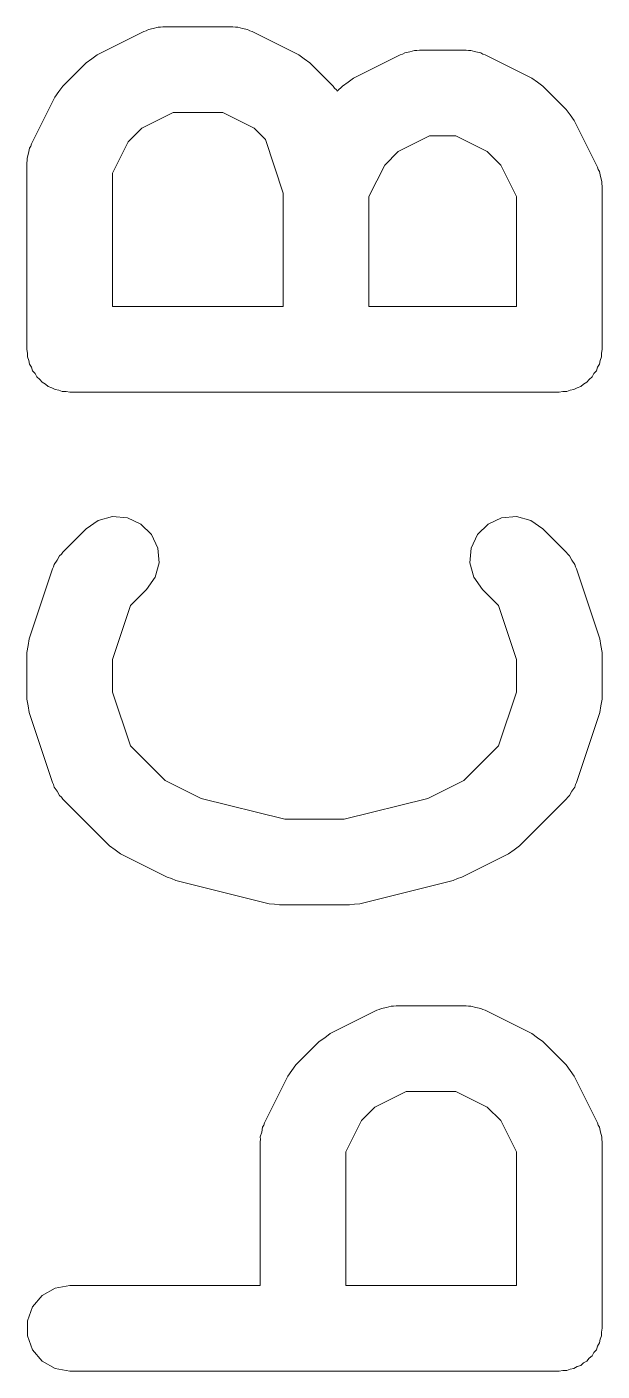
# Model space of a CAD drawing. Extents: x 83.8 to 162.6, y -99.1 to -55.8.
# Drawn here: x 86.277 to 87.452, y -82.613 to -79.867 of the extents above; entities that cross this region are included whole.
import ezdxf

# ---------------------------------------------------------------- set-up
doc = ezdxf.new("R2010")
doc.units = 0
doc.layers.add('Beschriftung', color=11, linetype='Continuous', lineweight=0)

msp = doc.modelspace()

# ---------------------------------------------------------------- linework, layer by layer
at = {"layer": 'Beschriftung'}
for p, q in [((86.4207, -79.9234), (86.516, -79.8757)), ((86.516, -79.8757), (86.5208, -79.8743)), ((86.5208, -79.8743), (86.5252, -79.8718)), ((86.5252, -79.8718), (86.5353, -79.87)), ((86.5353, -79.87), (86.5451, -79.8671)), ((86.5451, -79.8671), (86.5501, -79.8674)), ((86.5501, -79.8674), (86.5551, -79.8665)), ((86.5551, -79.8665), (86.698, -79.8665)), ((86.698, -79.8665), (86.7029, -79.8674)), ((86.7029, -79.8674), (86.708, -79.8671)), ((86.708, -79.8671), (86.7178, -79.87)), ((86.7178, -79.87), (86.7279, -79.8718)), ((86.7279, -79.8718), (86.7322, -79.8743)), ((86.7322, -79.8743), (86.7371, -79.8757)), ((86.7371, -79.8757), (86.8323, -79.9234)), ((87.0446, -79.9219), (87.049, -79.9194)), ((87.049, -79.9194), (87.0591, -79.9176)), ((87.0591, -79.9176), (87.0689, -79.9147)), ((87.0689, -79.9147), (87.0739, -79.915)), ((87.0739, -79.915), (87.0789, -79.9141)), ((87.0789, -79.9141), (87.1741, -79.9141)), ((87.1741, -79.9141), (87.1791, -79.915)), ((87.1791, -79.915), (87.1841, -79.9147)), ((87.1841, -79.9147), (87.194, -79.9176)), ((87.194, -79.9176), (87.2041, -79.9194)), ((87.2041, -79.9194), (87.2084, -79.9219)), ((86.3504, -79.9874), (86.398, -79.9397)), ((86.398, -79.9397), (86.4095, -79.9317)), ((86.4095, -79.9317), (86.4207, -79.9234)), ((86.8323, -79.9234), (86.8436, -79.9317)), ((86.8436, -79.9317), (86.8551, -79.9397)), ((86.8551, -79.9397), (86.9027, -79.9874)), ((86.9445, -79.971), (87.0398, -79.9234)), ((87.0398, -79.9234), (87.0446, -79.9219)), ((87.2084, -79.9219), (87.2133, -79.9234)), ((87.2133, -79.9234), (87.3085, -79.971)), ((86.9333, -79.9793), (86.9445, -79.971)), ((87.3085, -79.971), (87.3198, -79.9793)), ((86.334, -80.0101), (86.3423, -79.9988)), ((86.3423, -79.9988), (86.3504, -79.9874)), ((86.9027, -79.9874), (86.9056, -79.9915)), ((86.9056, -79.9915), (86.9094, -79.9948)), ((86.9094, -79.9948), (86.9111, -79.9981)), ((86.9111, -79.9981), (86.9218, -79.9874)), ((86.9218, -79.9874), (86.9333, -79.9793)), ((87.3198, -79.9793), (87.3313, -79.9874)), ((87.3313, -79.9874), (87.3789, -80.035)), ((86.2864, -80.1053), (86.334, -80.0101)), ((86.5758, -80.0415), (86.5117, -80.0735)), ((86.6773, -80.0415), (86.5758, -80.0415)), ((86.7414, -80.0735), (86.6773, -80.0415)), ((87.3789, -80.035), (87.3869, -80.0465)), ((87.3869, -80.0465), (87.3953, -80.0577)), ((86.5117, -80.0735), (86.4841, -80.1011)), ((86.7643, -80.0965), (86.7414, -80.0735)), ((87.3953, -80.0577), (87.4429, -80.153)), ((86.2824, -80.1145), (86.2849, -80.1102)), ((86.2849, -80.1102), (86.2864, -80.1053)), ((86.4841, -80.1011), (86.4521, -80.1651)), ((86.8009, -80.2063), (86.7643, -80.0965)), ((87.0996, -80.0891), (87.0355, -80.1211)), ((87.1535, -80.0891), (87.0996, -80.0891)), ((87.2175, -80.1211), (87.1535, -80.0891)), ((86.2771, -80.1445), (86.278, -80.1395)), ((86.2777, -80.1345), (86.2806, -80.1246)), ((86.278, -80.1395), (86.2777, -80.1345)), ((86.2806, -80.1246), (86.2824, -80.1145)), ((87.0355, -80.1211), (87.008, -80.1487)), ((87.2451, -80.1487), (87.2175, -80.1211)), ((86.2771, -80.5254), (86.2771, -80.1445)), ((86.4521, -80.1651), (86.4521, -80.4379)), ((87.008, -80.1487), (86.9759, -80.2128)), ((87.2771, -80.2128), (87.2451, -80.1487)), ((87.4429, -80.153), (87.4443, -80.1578)), ((87.4443, -80.1578), (87.4468, -80.1622)), ((87.4468, -80.1622), (87.4486, -80.1723)), ((87.4486, -80.1723), (87.4515, -80.1821)), ((87.4515, -80.1821), (87.4512, -80.1871)), ((87.4512, -80.1871), (87.4521, -80.1921)), ((87.4521, -80.1921), (87.4521, -80.5254)), ((86.8009, -80.4379), (86.8009, -80.2063)), ((86.9759, -80.2128), (86.9759, -80.4379)), ((87.2771, -80.4379), (87.2771, -80.2128)), ((86.4521, -80.4379), (86.8009, -80.4379)), ((86.9759, -80.4379), (87.2771, -80.4379)), ((86.2784, -80.533), (86.2771, -80.5254)), ((86.2784, -80.5406), (86.2784, -80.533)), ((86.2811, -80.5478), (86.2784, -80.5406)), ((86.2824, -80.5554), (86.2811, -80.5478)), ((87.4482, -80.5478), (87.4468, -80.5554)), ((87.4508, -80.5406), (87.4482, -80.5478)), ((87.4521, -80.5254), (87.4508, -80.533)), ((87.4508, -80.533), (87.4508, -80.5406)), ((86.2862, -80.562), (86.2824, -80.5554)), ((86.2888, -80.5692), (86.2862, -80.562)), ((86.2938, -80.575), (86.2888, -80.5692)), ((86.2976, -80.5817), (86.2938, -80.575)), ((87.4355, -80.575), (87.4316, -80.5817)), ((87.4404, -80.5692), (87.4355, -80.575)), ((87.443, -80.562), (87.4404, -80.5692)), ((87.4468, -80.5554), (87.443, -80.562)), ((86.3035, -80.5866), (86.2976, -80.5817)), ((86.3084, -80.5925), (86.3035, -80.5866)), ((86.315, -80.5963), (86.3084, -80.5925)), ((86.3209, -80.6012), (86.315, -80.5963)), ((86.3281, -80.6038), (86.3209, -80.6012)), ((86.3347, -80.6077), (86.3281, -80.6038)), ((87.4012, -80.6038), (87.3945, -80.6077)), ((87.4084, -80.6012), (87.4012, -80.6038)), ((87.4142, -80.5963), (87.4084, -80.6012)), ((87.4209, -80.5925), (87.4142, -80.5963)), ((87.4258, -80.5866), (87.4209, -80.5925)), ((87.4316, -80.5817), (87.4258, -80.5866)), ((86.3422, -80.609), (86.3347, -80.6077)), ((86.3494, -80.6116), (86.3422, -80.609)), ((86.3571, -80.6116), (86.3494, -80.6116)), ((86.3646, -80.6129), (86.3571, -80.6116)), ((87.3646, -80.6129), (86.3646, -80.6129)), ((87.3722, -80.6116), (87.3646, -80.6129)), ((87.3798, -80.6116), (87.3722, -80.6116)), ((87.387, -80.609), (87.3798, -80.6116)), ((87.3945, -80.6077), (87.387, -80.609)), ((86.398, -80.8921), (86.4229, -80.8747)), ((86.4229, -80.8747), (86.4522, -80.8668)), ((86.4522, -80.8668), (86.4825, -80.8695)), ((86.4825, -80.8695), (86.51, -80.8823)), ((87.2192, -80.8823), (87.2467, -80.8695)), ((87.2467, -80.8695), (87.277, -80.8668)), ((87.277, -80.8668), (87.3064, -80.8747)), ((87.3064, -80.8747), (87.3313, -80.8921)), ((86.3504, -80.9397), (86.398, -80.8921)), ((86.51, -80.8823), (86.5315, -80.9038)), ((86.5315, -80.9038), (86.5444, -80.9314)), ((87.1849, -80.9314), (87.1977, -80.9038)), ((87.1977, -80.9038), (87.2192, -80.8823)), ((87.3313, -80.8921), (87.3789, -80.9397)), ((86.5444, -80.9314), (86.547, -80.9616)), ((87.1822, -80.9616), (87.1849, -80.9314)), ((86.3329, -80.9646), (86.3388, -80.9562)), ((86.3388, -80.9562), (86.3437, -80.9472)), ((86.3437, -80.9472), (86.3475, -80.9439)), ((86.3475, -80.9439), (86.3504, -80.9397)), ((86.547, -80.9616), (86.5392, -80.991)), ((87.1901, -80.991), (87.1822, -80.9616)), ((87.3789, -80.9397), (87.3818, -80.9439)), ((87.3818, -80.9439), (87.3855, -80.9472)), ((87.3855, -80.9472), (87.3904, -80.9562)), ((87.3904, -80.9562), (87.3963, -80.9646)), ((86.2816, -81.1168), (86.3292, -80.974)), ((86.3292, -80.974), (86.3316, -80.9695)), ((86.3316, -80.9695), (86.3329, -80.9646)), ((86.5392, -80.991), (86.5217, -81.0159)), ((87.2075, -81.0159), (87.1901, -80.991)), ((87.3963, -80.9646), (87.3976, -80.9695)), ((87.3976, -80.9695), (87.4, -80.9739)), ((87.4, -80.9739), (87.4476, -81.1168)), ((86.5217, -81.0159), (86.4887, -81.0489)), ((87.2405, -81.0489), (87.2075, -81.0159)), ((86.4887, -81.0489), (86.4521, -81.1587)), ((87.2771, -81.1587), (87.2405, -81.0489)), ((86.2796, -81.1307), (86.2816, -81.1168)), ((87.4476, -81.1168), (87.4497, -81.1307)), ((86.2771, -81.1445), (86.2796, -81.1307)), ((86.2771, -81.2397), (86.2771, -81.1445)), ((87.4497, -81.1307), (87.4521, -81.1445)), ((87.4521, -81.1445), (87.4521, -81.2397)), ((86.4521, -81.1587), (86.4521, -81.2255)), ((87.2771, -81.2255), (87.2771, -81.1587)), ((86.4521, -81.2255), (86.4887, -81.3353)), ((87.2405, -81.3353), (87.2771, -81.2255)), ((86.2796, -81.2535), (86.2771, -81.2397)), ((86.2816, -81.2674), (86.2796, -81.2535)), ((87.4497, -81.2535), (87.4476, -81.2674)), ((87.4521, -81.2397), (87.4497, -81.2535)), ((86.3292, -81.4102), (86.2816, -81.2674)), ((87.4476, -81.2674), (87.4, -81.4102)), ((86.4887, -81.3353), (86.5593, -81.4059)), ((87.1699, -81.4059), (87.2405, -81.3353)), ((86.3316, -81.4147), (86.3292, -81.4102)), ((86.3329, -81.4196), (86.3316, -81.4147)), ((86.3388, -81.428), (86.3329, -81.4196)), ((86.3437, -81.437), (86.3388, -81.428)), ((86.5593, -81.4059), (86.6333, -81.4429)), ((87.096, -81.4429), (87.1699, -81.4059)), ((87.3904, -81.4279), (87.3855, -81.437)), ((87.3963, -81.4196), (87.3904, -81.4279)), ((87.3976, -81.4147), (87.3963, -81.4196)), ((87.4, -81.4102), (87.3976, -81.4147)), ((86.3475, -81.4403), (86.3437, -81.437)), ((86.3504, -81.4444), (86.3475, -81.4403)), ((86.4456, -81.5397), (86.3504, -81.4444)), ((86.6333, -81.4429), (86.804, -81.4855)), ((86.9253, -81.4855), (87.096, -81.4429)), ((87.3789, -81.4444), (87.2836, -81.5397)), ((87.3818, -81.4403), (87.3789, -81.4444)), ((87.3855, -81.437), (87.3818, -81.4403)), ((86.804, -81.4855), (86.9253, -81.4855)), ((86.4571, -81.5477), (86.4456, -81.5397)), ((87.2836, -81.5397), (87.2722, -81.5477)), ((86.4683, -81.5561), (86.4571, -81.5477)), ((86.5636, -81.6037), (86.4683, -81.5561)), ((87.2609, -81.5561), (87.1657, -81.6037)), ((87.2722, -81.5477), (87.2609, -81.5561)), ((86.5728, -81.6064), (86.5636, -81.6037)), ((86.5815, -81.6103), (86.5728, -81.6064)), ((86.772, -81.6579), (86.5815, -81.6103)), ((87.1477, -81.6103), (86.9573, -81.6579)), ((87.1565, -81.6064), (87.1477, -81.6103)), ((87.1657, -81.6037), (87.1565, -81.6064)), ((86.7826, -81.6587), (86.772, -81.6579)), ((86.7932, -81.6605), (86.7826, -81.6587)), ((86.936, -81.6605), (86.7932, -81.6605)), ((86.9466, -81.6587), (86.936, -81.6605)), ((86.9573, -81.6579), (86.9466, -81.6587)), ((87.0014, -81.8718), (87.0115, -81.87)), ((87.0115, -81.87), (87.0213, -81.8671)), ((87.0213, -81.8671), (87.0263, -81.8674)), ((87.0263, -81.8674), (87.0313, -81.8665)), ((87.0313, -81.8665), (87.1741, -81.8665)), ((87.1741, -81.8665), (87.1791, -81.8674)), ((87.1791, -81.8674), (87.1841, -81.8671)), ((87.1841, -81.8671), (87.194, -81.87)), ((87.194, -81.87), (87.2041, -81.8718)), ((86.8969, -81.9234), (86.9922, -81.8757)), ((86.9922, -81.8757), (86.997, -81.8743)), ((86.997, -81.8743), (87.0014, -81.8718)), ((87.2041, -81.8718), (87.2084, -81.8743)), ((87.2084, -81.8743), (87.2133, -81.8757)), ((87.2133, -81.8757), (87.3085, -81.9234)), ((86.8857, -81.9317), (86.8969, -81.9234)), ((87.3085, -81.9234), (87.3198, -81.9317)), ((86.8266, -81.9874), (86.8742, -81.9397)), ((86.8742, -81.9397), (86.8857, -81.9317)), ((87.3198, -81.9317), (87.3313, -81.9397)), ((87.3313, -81.9397), (87.3789, -81.9874)), ((86.8102, -82.0101), (86.8185, -81.9988)), ((86.8185, -81.9988), (86.8266, -81.9874)), ((87.3789, -81.9874), (87.3869, -81.9989)), ((87.3869, -81.9989), (87.3953, -82.0101)), ((86.7625, -82.1053), (86.8102, -82.0101)), ((87.3953, -82.0101), (87.4429, -82.1053)), ((87.0519, -82.0415), (86.9879, -82.0735)), ((87.1535, -82.0415), (87.0519, -82.0415)), ((87.2175, -82.0735), (87.1535, -82.0415)), ((86.9879, -82.0735), (86.9603, -82.1011)), ((87.2451, -82.1011), (87.2175, -82.0735)), ((86.7568, -82.1246), (86.7586, -82.1145)), ((86.7586, -82.1145), (86.7611, -82.1102)), ((86.7611, -82.1102), (86.7625, -82.1053)), ((86.9603, -82.1011), (86.9283, -82.1651)), ((87.2771, -82.1651), (87.2451, -82.1011)), ((87.4429, -82.1053), (87.4443, -82.1102)), ((87.4443, -82.1102), (87.4468, -82.1145)), ((87.4468, -82.1145), (87.4486, -82.1246)), ((86.7533, -82.1445), (86.7542, -82.1395)), ((86.7533, -82.4379), (86.7533, -82.1445)), ((86.7539, -82.1345), (86.7568, -82.1246)), ((86.7542, -82.1395), (86.7539, -82.1345)), ((87.4486, -82.1246), (87.4515, -82.1345)), ((87.4515, -82.1345), (87.4512, -82.1395)), ((87.4512, -82.1395), (87.4521, -82.1445)), ((87.4521, -82.1445), (87.4521, -82.5254)), ((86.9283, -82.1651), (86.9283, -82.4379)), ((87.2771, -82.4379), (87.2771, -82.1651)), ((86.3084, -82.4584), (86.3347, -82.4432)), ((86.3347, -82.4432), (86.3646, -82.4379)), ((86.3646, -82.4379), (86.7533, -82.4379)), ((86.9283, -82.4379), (87.2771, -82.4379)), ((86.2888, -82.4817), (86.3084, -82.4584)), ((86.2784, -82.5102), (86.2888, -82.4817)), ((86.2784, -82.5406), (86.2784, -82.5102)), ((87.4521, -82.5254), (87.4508, -82.533)), ((86.2888, -82.5692), (86.2784, -82.5406)), ((87.4468, -82.5554), (87.443, -82.562)), ((87.4482, -82.5478), (87.4468, -82.5554)), ((87.4508, -82.5406), (87.4482, -82.5478)), ((87.4508, -82.533), (87.4508, -82.5406)), ((86.3084, -82.5925), (86.2888, -82.5692)), ((87.4316, -82.5817), (87.4258, -82.5866)), ((87.4355, -82.575), (87.4316, -82.5817)), ((87.4404, -82.5692), (87.4355, -82.575)), ((87.443, -82.562), (87.4404, -82.5692)), ((86.3347, -82.6077), (86.3084, -82.5925)), ((86.3646, -82.6129), (86.3347, -82.6077)), ((87.3722, -82.6116), (87.3646, -82.6129)), ((87.3798, -82.6116), (87.3722, -82.6116)), ((87.387, -82.609), (87.3798, -82.6116)), ((87.3945, -82.6077), (87.387, -82.609)), ((87.4012, -82.6038), (87.3945, -82.6077)), ((87.4084, -82.6012), (87.4012, -82.6038)), ((87.4142, -82.5963), (87.4084, -82.6012)), ((87.4209, -82.5925), (87.4142, -82.5963)), ((87.4258, -82.5866), (87.4209, -82.5925)), ((87.3646, -82.6129), (86.3646, -82.6129))]:
    msp.add_line(p, q, dxfattribs=at)

doc.saveas('drawing.dxf')
